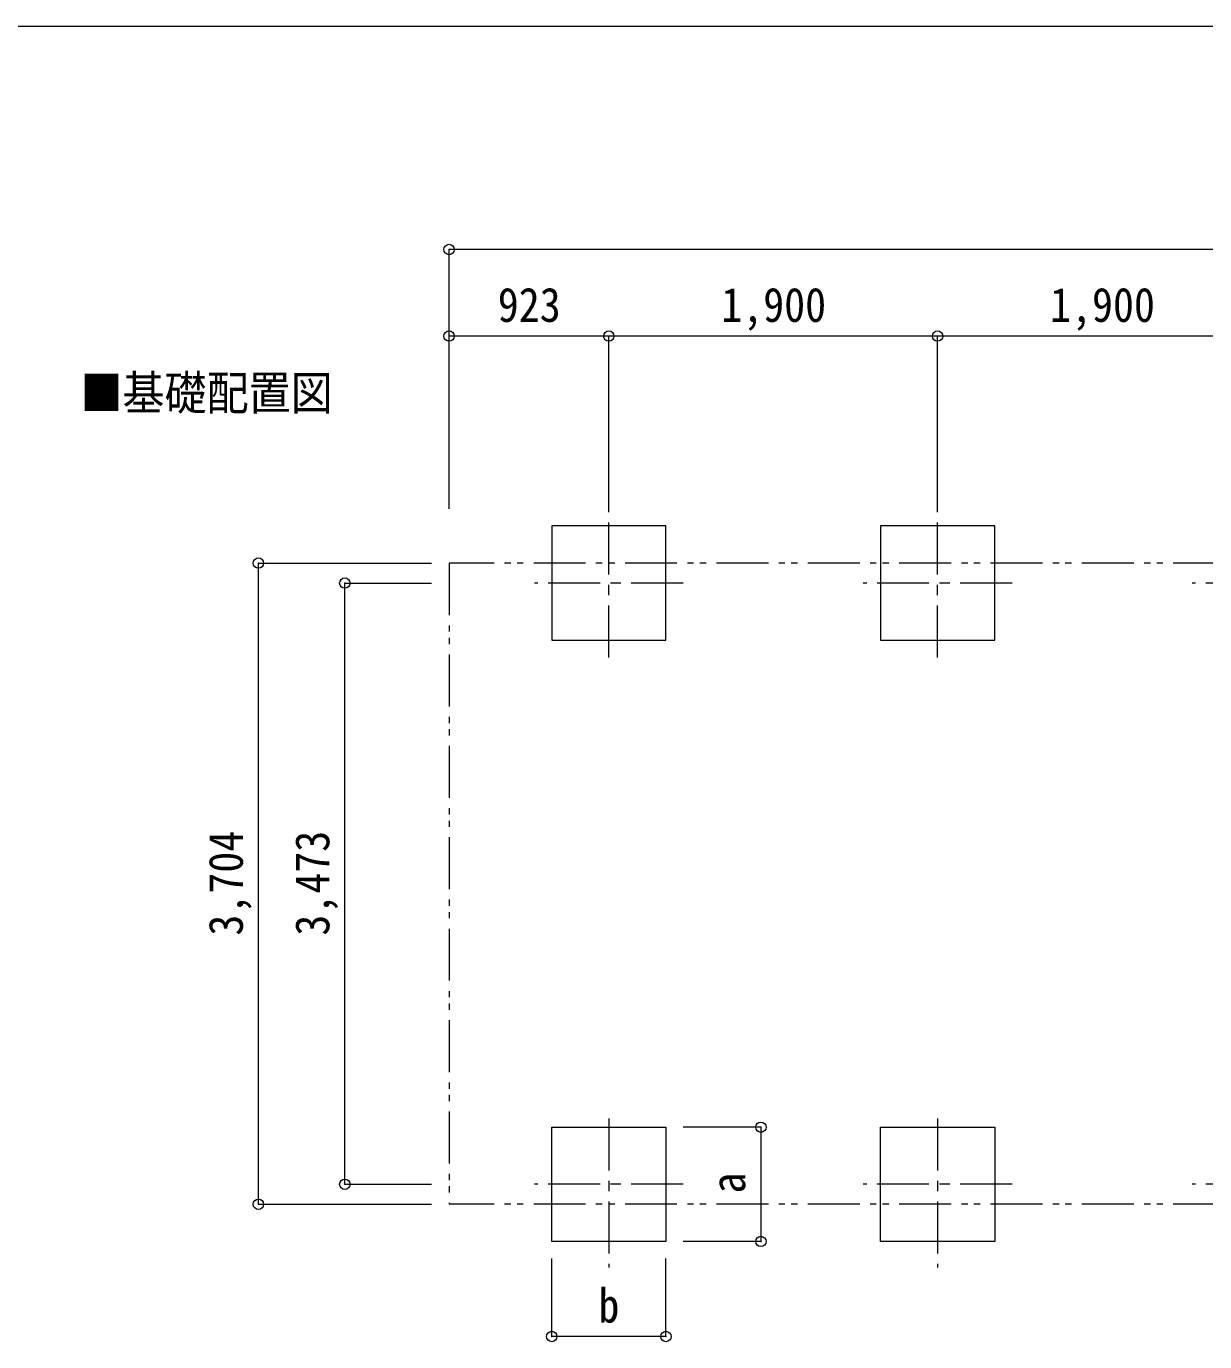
# Model space of a CAD drawing. Units: millimetres at full size, sheet at 1:60. Extents: x -16864 to 16864, y -11640 to 11640.
# Drawn here: x -3459 to 3350, y 4042 to 11640 of the extents above; entities that cross this region are included whole.
import ezdxf
from ezdxf.enums import TextEntityAlignment as Align

# ---------------------------------------------------------------- set-up
doc = ezdxf.new("R2010")
doc.units = ezdxf.units.MM
doc.header["$LTSCALE"] = 60
doc.header["$PDMODE"] = 32
doc.header["$PDSIZE"] = 60
doc.linetypes.add('CHAIN1', pattern=[8, 5, -1, 1, -1])
doc.linetypes.add('DOUBLE_CHAIN1', pattern=[8.8, 5, -1, 0.6, -0.6, 0.6, -1])
for name, color, linetype, lineweight in [('0-8_TABLE1', 6, 'Continuous', 9), ('0-A_FRAME', 4, 'CHAIN1', 9), ('1-2', 6, 'Continuous', 9), ('1-8', 6, 'Continuous', 9), ('F-0', 7, 'Continuous', 9)]:
    doc.layers.add(name, color=color, linetype=linetype, lineweight=lineweight)
doc.layers.add('1-7', color=7, linetype='Continuous')
doc.styles.add('ＭＳ ゴシック', font='')
doc.styles.get('ＭＳ ゴシック').set_extended_font_data('MS Gothic')

msp = doc.modelspace()

# ---------------------------------------------------------------- linework, layer by layer
at = {"layer": '0-8_TABLE1'}
for p, q in [((-1016.06, 8852.85), (-1016.06, 10350.85)), ((-93.06, 8852.85), (-93.06, 9850.85)), ((1806.94, 8852.85), (1806.94, 9850.85)), ((-2118.04, 8539.35), (-1118.4, 8539.35)), ((-1618.4, 8423.85), (-1118.4, 8423.85)), ((786.13, 5280.85), (336.13, 5280.85)), ((786.13, 5280.85), (786.13, 4620.85)), ((-1618.4, 4950.85), (-1118.4, 4950.85)), ((-2118.04, 4835.35), (-1118.4, 4835.35)), ((786.13, 4620.85), (336.13, 4620.85)), ((-422.92, 4071.85), (-422.92, 4521.85)), ((237.13, 4071.85), (237.13, 4521.85)), ((237.13, 4071.85), (-422.92, 4071.85))]:
    msp.add_line(p, q, dxfattribs=at)
for p in [(-1016.06, 10350.85), (-1016.06, 9850.85), (-93.06, 9850.85), (1806.94, 9850.85), (-2118.04, 8539.35), (-1618.4, 8423.85), (786.13, 5280.85), (-1618.4, 4950.85), (-2118.04, 4835.35), (786.13, 4620.85), (-422.92, 4071.85), (237.13, 4071.85)]:
    msp.add_point(p, dxfattribs=at)
at = {"layer": '0-A_FRAME'}
for p, q in [((-92.92, 7993.85), (-92.92, 8853.85)), ((1807.08, 7993.85), (1807.08, 8853.85)), ((337.13, 8423.85), (-522.92, 8423.85)), ((2237.13, 8423.85), (1377.08, 8423.85)), ((4137.13, 8423.85), (3277.08, 8423.85)), ((-92.92, 5330.85), (-92.92, 4470.85)), ((1807.08, 5330.85), (1807.08, 4470.85)), ((337.13, 4950.85), (-522.92, 4950.85)), ((2237.13, 4950.85), (1377.08, 4950.85)), ((4137.13, 4950.85), (3277.08, 4950.85))]:
    msp.add_line(p, q, dxfattribs=at)
at = {"layer": '0-A_FRAME', "color": 7, "linetype": 'DOUBLE_CHAIN1'}
for p, q in [((-1015.93, 8539.35), (-1015.93, 4835.35)), ((10332.94, 8539.35), (-1015.93, 8539.35))]:
    msp.add_line(p, q, dxfattribs=at)
at = {"layer": '0-A_FRAME', "linetype": 'Continuous'}
for points in [[(-422.92, 8093.85), (237.13, 8093.85), (237.13, 8753.85), (-422.92, 8753.85)], [(1477.08, 8093.85), (2137.13, 8093.85), (2137.13, 8753.85), (1477.08, 8753.85)], [(-422.92, 5280.85), (237.13, 5280.85), (237.13, 4620.85), (-422.92, 4620.85)], [(1477.08, 5280.85), (2137.13, 5280.85), (2137.13, 4620.85), (1477.08, 4620.85)]]:
    msp.add_lwpolyline(points, close=True, dxfattribs=at)
at = {"layer": '0-A_FRAME', "color": 7, "linetype": 'DOUBLE_CHAIN1'}
msp.add_lwpolyline([(10332.94, 8539.35), (10332.94, 4835.35), (-1015.93, 4835.35)], dxfattribs=at)
at = {"layer": '1-2'}
for p, q in [((10332.94, 10350.85), (-1016.06, 10350.85)), ((-93.06, 9850.85), (-1016.06, 9850.85)), ((1806.94, 9850.85), (-93.06, 9850.85)), ((3706.94, 9850.85), (1806.94, 9850.85))]:
    msp.add_line(p, q, dxfattribs=at)
at = {"layer": '1-8'}
for p, q in [((-2118.04, 4835.35), (-2118.04, 8539.35)), ((-1618.4, 4950.85), (-1618.4, 8423.85))]:
    msp.add_line(p, q, dxfattribs=at)
msp.add_point((-1016.06, 10350.85), dxfattribs=at)
at = {"layer": 'F-0', "color": 5, "lineweight": 5}
msp.add_line((-16864.12, 11640), (16015.88, 11640), dxfattribs=at)

# ---------------------------------------------------------------- texts
at = {"layer": '0-8_TABLE1', "color": 7, "style": 'ＭＳ ゴシック', "width": 0.9}
for s, p in [('923', (-734.56, 9873.19)), ('1,900', (556.94, 9873.19)), ('1,900', (2456.94, 9873.19)), ('b', (-152.9, 4093.16))]:
    msp.add_text(s, height=197.9, dxfattribs=at).set_placement(p, align=Align.BOTTOM_LEFT)
for s, p in [('3,704', (-2148.04, 6387.35)), ('3,473', (-1648.4, 6387.35)), ('a', (754.46, 4897.72))]:
    msp.add_text(s, height=197.9, rotation=90, dxfattribs=at).set_placement(p, align=Align.BOTTOM_LEFT)
at = {"layer": '1-7', "style": 'ＭＳ ゴシック', "width": 0.9}
msp.add_text('■基礎配置図', height=197.9, dxfattribs=at).set_placement((-3146.05, 9364.3), align=Align.BOTTOM_LEFT)

doc.saveas('drawing.dxf')
